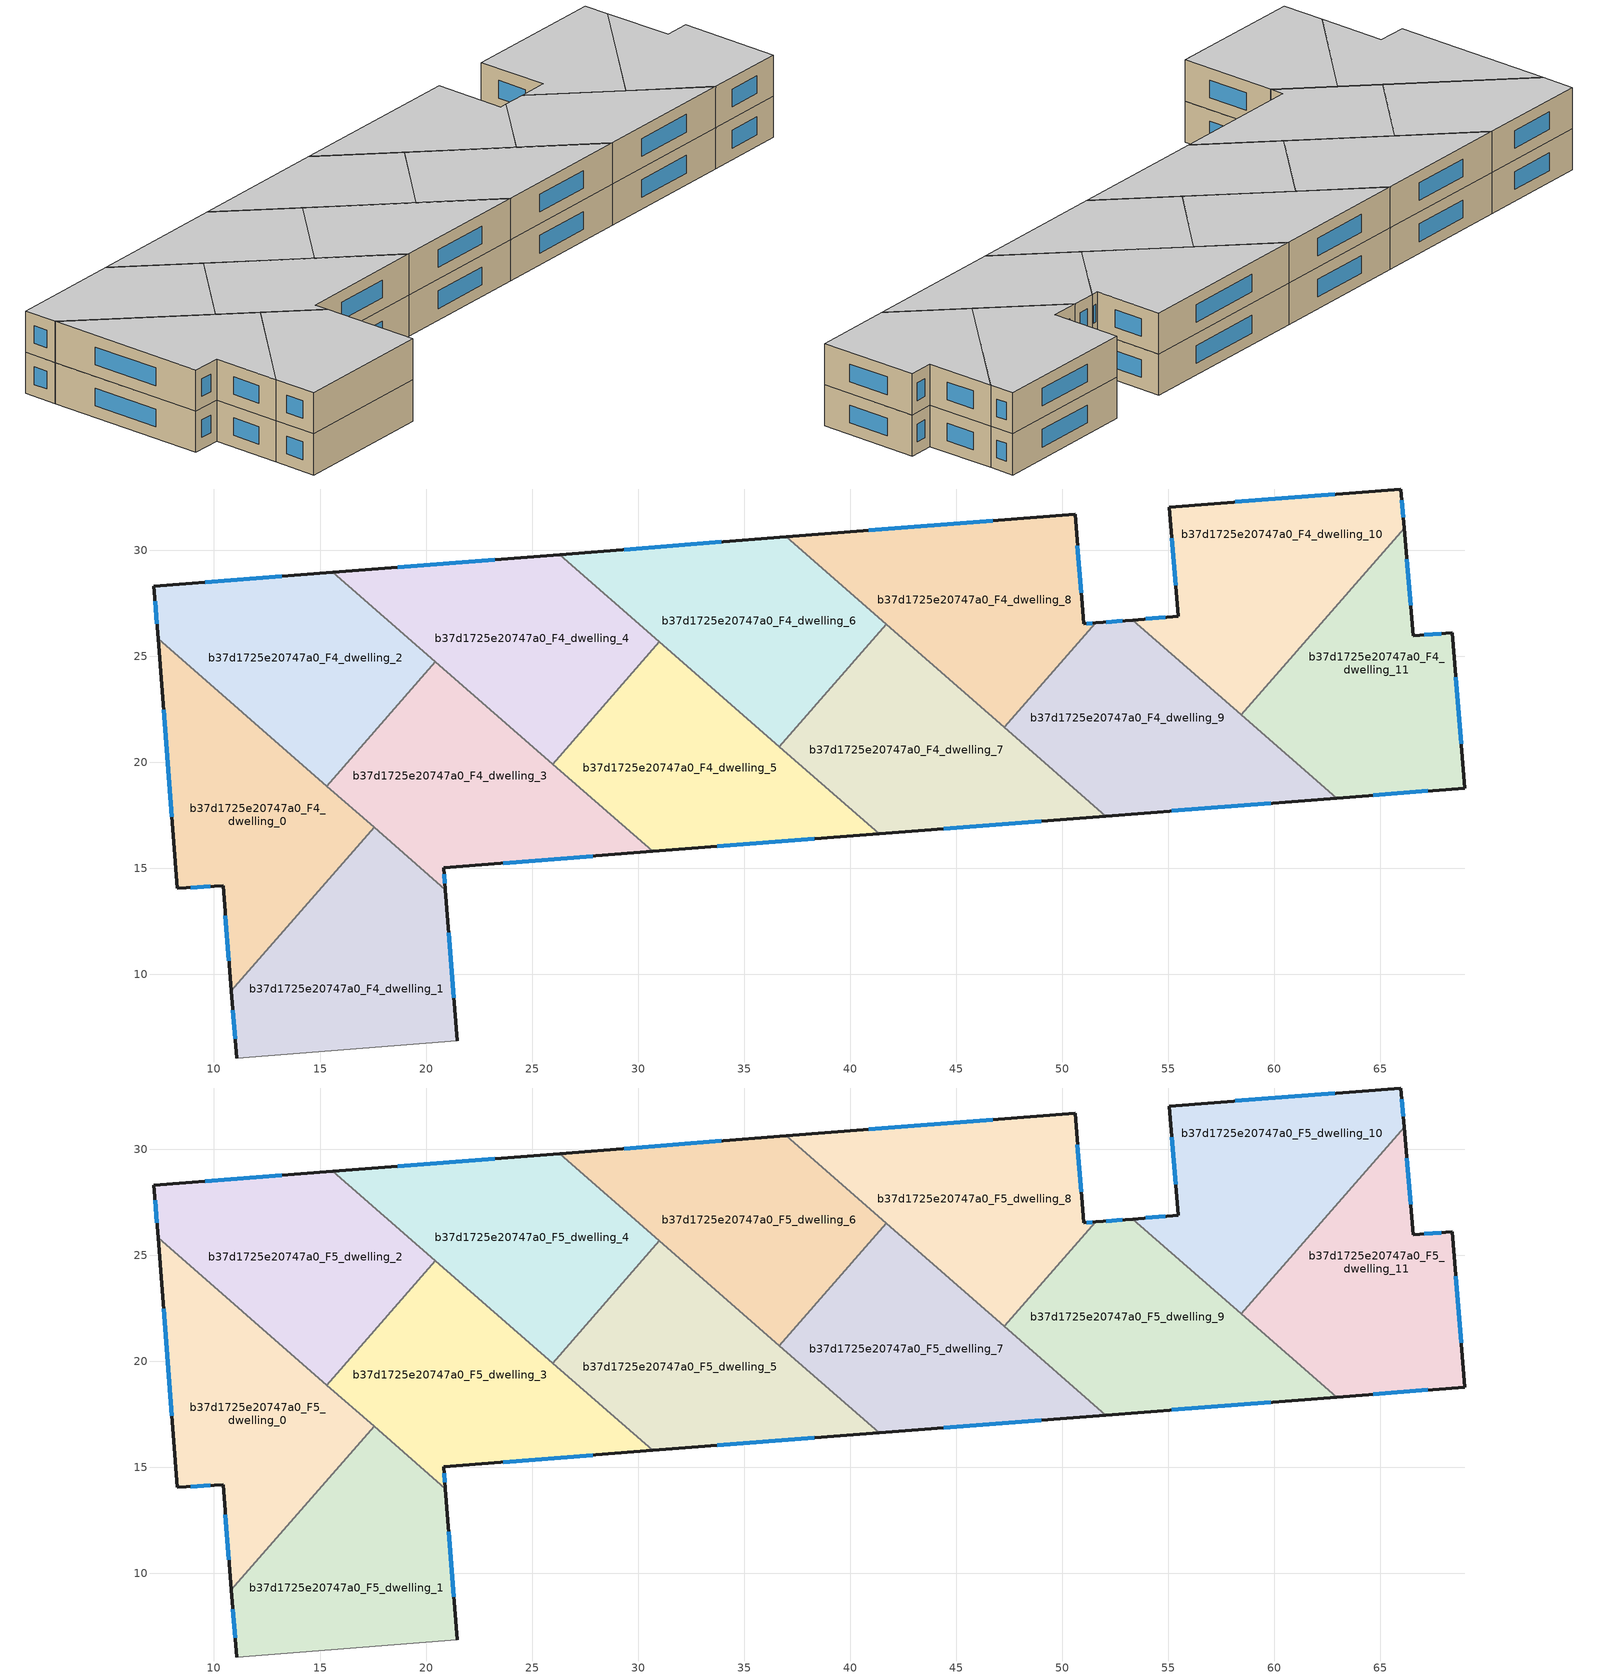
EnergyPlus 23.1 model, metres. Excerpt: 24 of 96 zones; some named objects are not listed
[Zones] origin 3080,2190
b37d1725e20747a0_F4_dwelling_0
 floor to b37d1725e20747a0_F3_dwelling_0 (EU_floor_Construction): 17.55,16.92 10.82,9.21 10.43,14.18 8.28,14.06 7.36,25.83 z12
 wall outside (EU_wall_Construction): 7.36,25.83 8.28,14.06 10.43,14.18 10.82,9.21 z12:15
 wall to b37d1725e20747a0_F4_dwelling_1 (EU_wall_Construction): 10.82,9.21 17.55,16.92 z12:15
 wall to b37d1725e20747a0_F4_dwelling_2 (EU_wall_Construction): 15.32,18.87 7.36,25.83 z12:15
 wall to b37d1725e20747a0_F4_dwelling_3 (EU_wall_Construction): 17.55,16.92 15.32,18.87 z12:15
 window (EU_Window_Construction): 10.54,12.76 10.71,10.63 / 8.89,14.09 9.81,14.15 / 7.62,22.46 8.02,17.42 z12.86:14.14
b37d1725e20747a0_F4_dwelling_1
 floor to b37d1725e20747a0_F3_dwelling_1 (EU_floor_Construction): 20.9,14 21.46,6.86 11.06,6.05 10.82,9.21 17.55,16.92 z12
 wall outside (EU_wall_Construction): 10.82,9.21 11.06,6.05 / 21.46,6.86 20.9,14 z12:15
 wall adiabatic (EU_wall_Construction): 11.06,6.05 21.46,6.86 z12:15
 wall to b37d1725e20747a0_F4_dwelling_3 (EU_wall_Construction): 20.9,14 17.55,16.92 z12:15
 window (EU_Window_Construction): 10.89,8.31 10.99,6.96 / 21.3,8.9 21.06,11.96 z12.86:14.14
b37d1725e20747a0_F4_dwelling_10
 floor to b37d1725e20747a0_F3_dwelling_10 (EU_floor_Construction): 65.96,32.88 66.12,31.03 58.44,22.23 53.32,26.71 55.46,26.87 55.04,32.03 z12
 wall outside (EU_wall_Construction): 66.12,31.03 65.96,32.88 55.04,32.03 55.46,26.87 53.32,26.71 z12:15
 wall to b37d1725e20747a0_F4_dwelling_11 (EU_wall_Construction): 58.44,22.23 66.12,31.03 z12:15
 wall to b37d1725e20747a0_F4_dwelling_9 (EU_wall_Construction): 53.32,26.71 58.44,22.23 z12:15
 window (EU_Window_Construction): 66.07,31.56 66.01,32.35 / 54.85,26.82 53.93,26.75 / 55.16,30.56 55.34,28.35 / 62.84,32.64 58.16,32.27 z12.86:14.14
b37d1725e20747a0_F4_dwelling_11
 floor to b37d1725e20747a0_F3_dwelling_11 (EU_floor_Construction): 66.12,31.03 66.54,25.96 68.4,26.1 68.97,18.78 62.93,18.31 58.44,22.23 z12
 wall outside (EU_wall_Construction): 62.93,18.31 68.97,18.78 68.4,26.1 66.54,25.96 66.12,31.03 z12:15
 wall to b37d1725e20747a0_F4_dwelling_9 (EU_wall_Construction): 58.44,22.23 62.93,18.31 z12:15
 window (EU_Window_Construction): 68.8,20.87 68.56,24.01 / 64.65,18.44 67.24,18.64 / 66.42,27.41 66.24,29.58 / 67.87,26.06 67.07,26 z12.86:14.14
b37d1725e20747a0_F4_dwelling_2
 floor to b37d1725e20747a0_F3_dwelling_2 (EU_floor_Construction): 20.44,24.73 15.32,18.87 7.36,25.83 7.17,28.3 15.61,28.96 z12
 wall outside (EU_wall_Construction): 15.61,28.96 7.17,28.3 7.36,25.83 z12:15
 wall to b37d1725e20747a0_F4_dwelling_3 (EU_wall_Construction): 15.32,18.87 20.44,24.73 z12:15
 wall to b37d1725e20747a0_F4_dwelling_4 (EU_wall_Construction): 20.44,24.73 15.61,28.96 z12:15
 window (EU_Window_Construction): 13.2,28.77 9.58,28.49 / 7.22,27.59 7.31,26.53 z12.86:14.14
b37d1725e20747a0_F4_dwelling_3
 floor to b37d1725e20747a0_F3_dwelling_3 (EU_floor_Construction): 30.68,15.79 20.82,15.02 20.9,14 15.32,18.87 20.44,24.73 z12
 wall outside (EU_wall_Construction): 20.9,14 20.82,15.02 30.68,15.79 z12:15
 wall to b37d1725e20747a0_F4_dwelling_5 (EU_wall_Construction): 30.68,15.79 25.97,19.91 z12:15
 wall to b37d1725e20747a0_F4_dwelling_4 (EU_wall_Construction): 25.97,19.91 20.44,24.73 z12:15
 window (EU_Window_Construction): 20.88,14.29 20.85,14.73 / 23.64,15.24 27.86,15.57 z12.86:14.14
b37d1725e20747a0_F4_dwelling_4
 floor to b37d1725e20747a0_F3_dwelling_4 (EU_floor_Construction): 31.01,25.67 25.97,19.91 15.61,28.96 26.3,29.79 z12
 wall outside (EU_wall_Construction): 26.3,29.79 15.61,28.96 z12:15
 wall to b37d1725e20747a0_F4_dwelling_5 (EU_wall_Construction): 25.97,19.91 31.01,25.67 z12:15
 wall to b37d1725e20747a0_F4_dwelling_6 (EU_wall_Construction): 31.01,25.67 26.3,29.79 z12:15
 window (EU_Window_Construction): 23.24,29.55 18.66,29.19 z12.86:14.14
b37d1725e20747a0_F4_dwelling_5
 floor to b37d1725e20747a0_F3_dwelling_5 (EU_floor_Construction): 41.36,16.62 30.68,15.79 25.97,19.91 31.01,25.67 z12
 wall outside (EU_wall_Construction): 30.68,15.79 41.36,16.62 z12:15
 wall to b37d1725e20747a0_F4_dwelling_7 (EU_wall_Construction): 41.36,16.62 36.65,20.74 z12:15
 wall to b37d1725e20747a0_F4_dwelling_6 (EU_wall_Construction): 36.65,20.74 31.01,25.67 z12:15
 window (EU_Window_Construction): 33.73,16.03 38.31,16.39 z12.86:14.14
b37d1725e20747a0_F4_dwelling_6
 floor to b37d1725e20747a0_F3_dwelling_6 (EU_floor_Construction): 41.69,26.51 36.65,20.74 26.3,29.79 36.98,30.62 z12
 wall outside (EU_wall_Construction): 36.98,30.62 26.3,29.79 z12:15
 wall to b37d1725e20747a0_F4_dwelling_8 (EU_wall_Construction): 41.69,26.51 36.98,30.62 z12:15
 wall to b37d1725e20747a0_F4_dwelling_7 (EU_wall_Construction): 36.65,20.74 41.69,26.51 z12:15
 window (EU_Window_Construction): 33.93,30.38 29.35,30.03 z12.86:14.14
b37d1725e20747a0_F4_dwelling_7
 floor to b37d1725e20747a0_F3_dwelling_7 (EU_floor_Construction): 52.05,17.46 41.36,16.62 36.65,20.74 41.69,26.51 z12
 wall outside (EU_wall_Construction): 41.36,16.62 52.05,17.46 z12:15
 wall to b37d1725e20747a0_F4_dwelling_9 (EU_wall_Construction): 52.05,17.46 47.26,21.64 z12:15
 wall to b37d1725e20747a0_F4_dwelling_8 (EU_wall_Construction): 47.26,21.64 41.69,26.51 z12:15
 window (EU_Window_Construction): 44.42,16.86 49,17.22 z12.86:14.14
b37d1725e20747a0_F4_dwelling_8
 floor to b37d1725e20747a0_F3_dwelling_8 (EU_floor_Construction): 50.6,31.68 51,26.53 51.57,26.57 47.26,21.64 36.98,30.62 z12
 wall outside (EU_wall_Construction): 51.57,26.57 51,26.53 50.6,31.68 36.98,30.62 z12:15
 wall to b37d1725e20747a0_F4_dwelling_9 (EU_wall_Construction): 47.26,21.64 51.57,26.57 z12:15
 window (EU_Window_Construction): 50.89,28 50.72,30.21 / 51.41,26.56 51.16,26.54 / 46.71,31.38 40.87,30.93 z12.86:14.14
b37d1725e20747a0_F4_dwelling_9
 floor to b37d1725e20747a0_F3_dwelling_9 (EU_floor_Construction): 62.93,18.31 52.05,17.46 47.26,21.64 51.57,26.57 53.32,26.71 z12
 wall outside (EU_wall_Construction): 53.32,26.71 51.57,26.57 / 52.05,17.46 62.93,18.31 z12:15
 window (EU_Window_Construction): 52.82,26.67 52.07,26.61 / 55.16,17.7 59.82,18.06 z12.86:14.14
b37d1725e20747a0_F5_dwelling_0
 floor to b37d1725e20747a0_F4_dwelling_0 (EU_floor_Construction): 17.55,16.92 10.82,9.21 10.43,14.18 8.28,14.06 7.36,25.83 z15
 wall outside (EU_wall_Construction): 7.36,25.83 8.28,14.06 10.43,14.18 10.82,9.21 z15:18
 wall to b37d1725e20747a0_F5_dwelling_1 (EU_wall_Construction): 10.82,9.21 17.55,16.92 z15:18
 wall to b37d1725e20747a0_F5_dwelling_2 (EU_wall_Construction): 15.32,18.87 7.36,25.83 z15:18
 wall to b37d1725e20747a0_F5_dwelling_3 (EU_wall_Construction): 17.55,16.92 15.32,18.87 z15:18
 window (EU_Window_Construction): 10.54,12.76 10.71,10.63 / 8.89,14.09 9.81,14.15 / 7.62,22.46 8.02,17.42 z15.86:17.14
 ceiling to b37d1725e20747a0_F6_dwelling_0 (EU_floor_Construction): 10.82,9.21 17.55,16.92 7.36,25.83 8.28,14.06 10.43,14.18 z18
b37d1725e20747a0_F5_dwelling_1
 floor to b37d1725e20747a0_F4_dwelling_1 (EU_floor_Construction): 20.9,14 21.46,6.86 11.06,6.05 10.82,9.21 17.55,16.92 z15
 wall outside (EU_wall_Construction): 10.82,9.21 11.06,6.05 / 21.46,6.86 20.9,14 z15:18
 wall adiabatic (EU_wall_Construction): 11.06,6.05 21.46,6.86 z15:18
 wall to b37d1725e20747a0_F5_dwelling_3 (EU_wall_Construction): 20.9,14 17.55,16.92 z15:18
 window (EU_Window_Construction): 10.89,8.31 10.99,6.96 / 21.3,8.9 21.06,11.96 z15.86:17.14
 ceiling to b37d1725e20747a0_F6_dwelling_1 (EU_floor_Construction): 21.46,6.86 20.9,14 17.55,16.92 10.82,9.21 11.06,6.05 z18
b37d1725e20747a0_F5_dwelling_10
 floor to b37d1725e20747a0_F4_dwelling_10 (EU_floor_Construction): 65.96,32.88 66.12,31.03 58.44,22.23 53.32,26.71 55.46,26.87 55.04,32.03 z15
 wall outside (EU_wall_Construction): 66.12,31.03 65.96,32.88 55.04,32.03 55.46,26.87 53.32,26.71 z15:18
 wall to b37d1725e20747a0_F5_dwelling_11 (EU_wall_Construction): 58.44,22.23 66.12,31.03 z15:18
 wall to b37d1725e20747a0_F5_dwelling_9 (EU_wall_Construction): 53.32,26.71 58.44,22.23 z15:18
 window (EU_Window_Construction): 66.07,31.56 66.01,32.35 / 54.85,26.82 53.93,26.75 / 55.16,30.56 55.34,28.35 / 62.84,32.64 58.16,32.27 z15.86:17.14
 ceiling to b37d1725e20747a0_F6_dwelling_10 (EU_floor_Construction): 58.44,22.23 66.12,31.03 65.96,32.88 55.04,32.03 55.46,26.87 53.32,26.71 z18
b37d1725e20747a0_F5_dwelling_11
 floor to b37d1725e20747a0_F4_dwelling_11 (EU_floor_Construction): 66.12,31.03 66.54,25.96 68.4,26.1 68.97,18.78 62.93,18.31 58.44,22.23 z15
 wall outside (EU_wall_Construction): 62.93,18.31 68.97,18.78 68.4,26.1 66.54,25.96 66.12,31.03 z15:18
 wall to b37d1725e20747a0_F5_dwelling_9 (EU_wall_Construction): 58.44,22.23 62.93,18.31 z15:18
 window (EU_Window_Construction): 68.8,20.87 68.56,24.01 / 64.65,18.44 67.24,18.64 / 66.42,27.41 66.24,29.58 / 67.87,26.06 67.07,26 z15.86:17.14
 ceiling to b37d1725e20747a0_F6_dwelling_11 (EU_floor_Construction): 68.97,18.78 68.4,26.1 66.54,25.96 66.12,31.03 58.44,22.23 62.93,18.31 z18
b37d1725e20747a0_F5_dwelling_2
 floor to b37d1725e20747a0_F4_dwelling_2 (EU_floor_Construction): 20.44,24.73 15.32,18.87 7.36,25.83 7.17,28.3 15.61,28.96 z15
 wall outside (EU_wall_Construction): 15.61,28.96 7.17,28.3 7.36,25.83 z15:18
 wall to b37d1725e20747a0_F5_dwelling_3 (EU_wall_Construction): 15.32,18.87 20.44,24.73 z15:18
 wall to b37d1725e20747a0_F5_dwelling_4 (EU_wall_Construction): 20.44,24.73 15.61,28.96 z15:18
 window (EU_Window_Construction): 13.2,28.77 9.58,28.49 / 7.22,27.59 7.31,26.53 z15.86:17.14
 ceiling to b37d1725e20747a0_F6_dwelling_2 (EU_floor_Construction): 15.32,18.87 20.44,24.73 15.61,28.96 7.17,28.3 7.36,25.83 z18
b37d1725e20747a0_F5_dwelling_3
 floor to b37d1725e20747a0_F4_dwelling_3 (EU_floor_Construction): 30.68,15.79 20.82,15.02 20.9,14 15.32,18.87 20.44,24.73 z15
 wall outside (EU_wall_Construction): 20.9,14 20.82,15.02 30.68,15.79 z15:18
 wall to b37d1725e20747a0_F5_dwelling_5 (EU_wall_Construction): 30.68,15.79 25.97,19.91 z15:18
 wall to b37d1725e20747a0_F5_dwelling_4 (EU_wall_Construction): 25.97,19.91 20.44,24.73 z15:18
 window (EU_Window_Construction): 20.88,14.29 20.85,14.73 / 23.64,15.24 27.86,15.57 z15.86:17.14
 ceiling to b37d1725e20747a0_F6_dwelling_3 (EU_floor_Construction): 30.68,15.79 20.44,24.73 15.32,18.87 20.9,14 20.82,15.02 z18
b37d1725e20747a0_F5_dwelling_4
 floor to b37d1725e20747a0_F4_dwelling_4 (EU_floor_Construction): 31.01,25.67 25.97,19.91 15.61,28.96 26.3,29.79 z15
 wall outside (EU_wall_Construction): 26.3,29.79 15.61,28.96 z15:18
 wall to b37d1725e20747a0_F5_dwelling_5 (EU_wall_Construction): 25.97,19.91 31.01,25.67 z15:18
 wall to b37d1725e20747a0_F5_dwelling_6 (EU_wall_Construction): 31.01,25.67 26.3,29.79 z15:18
 window (EU_Window_Construction): 23.24,29.55 18.66,29.19 z15.86:17.14
 ceiling to b37d1725e20747a0_F6_dwelling_4 (EU_floor_Construction): 25.97,19.91 31.01,25.67 26.3,29.79 15.61,28.96 z18
b37d1725e20747a0_F5_dwelling_5
 floor to b37d1725e20747a0_F4_dwelling_5 (EU_floor_Construction): 41.36,16.62 30.68,15.79 25.97,19.91 31.01,25.67 z15
 wall outside (EU_wall_Construction): 30.68,15.79 41.36,16.62 z15:18
 wall to b37d1725e20747a0_F5_dwelling_7 (EU_wall_Construction): 41.36,16.62 36.65,20.74 z15:18
 wall to b37d1725e20747a0_F5_dwelling_6 (EU_wall_Construction): 36.65,20.74 31.01,25.67 z15:18
 window (EU_Window_Construction): 33.73,16.03 38.31,16.39 z15.86:17.14
 ceiling to b37d1725e20747a0_F6_dwelling_5 (EU_floor_Construction): 41.36,16.62 31.01,25.67 25.97,19.91 30.68,15.79 z18
b37d1725e20747a0_F5_dwelling_6
 floor to b37d1725e20747a0_F4_dwelling_6 (EU_floor_Construction): 41.69,26.51 36.65,20.74 26.3,29.79 36.98,30.62 z15
 wall outside (EU_wall_Construction): 36.98,30.62 26.3,29.79 z15:18
 wall to b37d1725e20747a0_F5_dwelling_8 (EU_wall_Construction): 41.69,26.51 36.98,30.62 z15:18
 wall to b37d1725e20747a0_F5_dwelling_7 (EU_wall_Construction): 36.65,20.74 41.69,26.51 z15:18
 window (EU_Window_Construction): 33.93,30.38 29.35,30.03 z15.86:17.14
 ceiling to b37d1725e20747a0_F6_dwelling_6 (EU_floor_Construction): 36.65,20.74 41.69,26.51 36.98,30.62 26.3,29.79 z18
b37d1725e20747a0_F5_dwelling_7
 floor to b37d1725e20747a0_F4_dwelling_7 (EU_floor_Construction): 52.05,17.46 41.36,16.62 36.65,20.74 41.69,26.51 z15
 wall outside (EU_wall_Construction): 41.36,16.62 52.05,17.46 z15:18
 wall to b37d1725e20747a0_F5_dwelling_9 (EU_wall_Construction): 52.05,17.46 47.26,21.64 z15:18
 wall to b37d1725e20747a0_F5_dwelling_8 (EU_wall_Construction): 47.26,21.64 41.69,26.51 z15:18
 window (EU_Window_Construction): 44.42,16.86 49,17.22 z15.86:17.14
 ceiling to b37d1725e20747a0_F6_dwelling_7 (EU_floor_Construction): 52.05,17.46 41.69,26.51 36.65,20.74 41.36,16.62 z18
b37d1725e20747a0_F5_dwelling_8
 floor to b37d1725e20747a0_F4_dwelling_8 (EU_floor_Construction): 50.6,31.68 51,26.53 51.57,26.57 47.26,21.64 36.98,30.62 z15
 wall outside (EU_wall_Construction): 51.57,26.57 51,26.53 50.6,31.68 36.98,30.62 z15:18
 wall to b37d1725e20747a0_F5_dwelling_9 (EU_wall_Construction): 47.26,21.64 51.57,26.57 z15:18
 window (EU_Window_Construction): 50.89,28 50.72,30.21 / 51.41,26.56 51.16,26.54 / 46.71,31.38 40.87,30.93 z15.86:17.14
 ceiling to b37d1725e20747a0_F6_dwelling_8 (EU_floor_Construction): 47.26,21.64 51.57,26.57 51,26.53 50.6,31.68 36.98,30.62 z18
b37d1725e20747a0_F5_dwelling_9
 floor to b37d1725e20747a0_F4_dwelling_9 (EU_floor_Construction): 62.93,18.31 52.05,17.46 47.26,21.64 51.57,26.57 53.32,26.71 z15
 wall outside (EU_wall_Construction): 53.32,26.71 51.57,26.57 / 52.05,17.46 62.93,18.31 z15:18
 window (EU_Window_Construction): 52.82,26.67 52.07,26.61 / 55.16,17.7 59.82,18.06 z15.86:17.14
 ceiling to b37d1725e20747a0_F6_dwelling_9 (EU_floor_Construction): 62.93,18.31 53.32,26.71 51.57,26.57 47.26,21.64 52.05,17.46 z18
[Building]
EU S2 Campaign: North Axis=0; Terrain=City; Solar Distribution=FullExterior
[Site:Location]
Helsinki-Vantaa.AP: Latitude=60.317; Longitude=24.963; Time Zone=2; Elevation=54.6
[SizingPeriod:WeatherFileDays]
AnnualSizingPeriod: Begin Month=1; Begin Day of Month=1; End Month=12; End Day of Month=31; Day of Week for Start Day=Monday; Use Weather File Daylight Saving Period=No; Use Weather File Rain and Snow Indicators=No
[MATERIAL]
EU_InternalMass_Material: Roughness=MediumRough; Thickness=0.1; Conductivity=1; Density=1800; Specific Heat=900; Thermal Absorptance=0.9; Solar Absorptance=0.7; Visible Absorptance=0.7
[MATERIAL:NOMASS] Roughness=MediumRough; Thermal Absorptance=0.9; Solar Absorptance=0.7; Visible Absorptance=0.7
Name | Thermal Resistance
EU_wall_NoMass | 5.91765
EU_floor_NoMass | 6.2875
[WINDOWMATERIAL:SIMPLEGLAZINGSYSTEM]
EU_Window_SimpleGlazing: UFactor=0.994035; Solar Heat Gain Coefficient=0.7; Visible Transmittance=0.7
[CONSTRUCTION]
EU_wall_Construction: EU_wall_NoMass
EU_floor_Construction: EU_floor_NoMass
EU_Window_Construction: EU_Window_SimpleGlazing
EU_InternalMass_Construction: EU_InternalMass_Material
[ZONE] Type=1; Multiplier=1; Ceiling Height=autocalculate; Floor Area=autocalculate; Part of Total Floor Area=Yes
Name | Volume
b37d1725e20747a0_F4_dwelling_0; b37d1725e20747a0_F5_dwelling_0 | 229.844
b37d1725e20747a0_F4_dwelling_1; b37d1725e20747a0_F5_dwelling_1 | 229.846
b37d1725e20747a0_F4_dwelling_10; b37d1725e20747a0_F5_dwelling_10 | 224.047
b37d1725e20747a0_F4_dwelling_11; b37d1725e20747a0_F5_dwelling_11 | 224.073
b37d1725e20747a0_F4_dwelling_2; b37d1725e20747a0_F5_dwelling_2 | 229.841
b37d1725e20747a0_F4_dwelling_3; b37d1725e20747a0_F5_dwelling_3 | 229.863
b37d1725e20747a0_F4_dwelling_4; b37d1725e20747a0_F5_dwelling_4 | 229.866
b37d1725e20747a0_F4_dwelling_5; b37d1725e20747a0_F5_dwelling_5 | 229.845
b37d1725e20747a0_F4_dwelling_6; b37d1725e20747a0_F5_dwelling_6 | 229.849
b37d1725e20747a0_F4_dwelling_7; b37d1725e20747a0_F5_dwelling_7 | 229.824
b37d1725e20747a0_F4_dwelling_8; b37d1725e20747a0_F5_dwelling_8 | 235.66
b37d1725e20747a0_F4_dwelling_9; b37d1725e20747a0_F5_dwelling_9 | 235.644
[INTERNALMASS] Construction=EU_InternalMass_Construction
Name | Zone or ZoneList | Surface Area
b37d1725e20747a0_F4_dwelling_0_EU_InternalMass | b37d1725e20747a0_F4_dwelling_0 | 76.6139
b37d1725e20747a0_F4_dwelling_1_EU_InternalMass | b37d1725e20747a0_F4_dwelling_1 | 76.6143
b37d1725e20747a0_F4_dwelling_2_EU_InternalMass | b37d1725e20747a0_F4_dwelling_2 | 76.6112
b37d1725e20747a0_F4_dwelling_3_EU_InternalMass | b37d1725e20747a0_F4_dwelling_3 | 76.6215
b37d1725e20747a0_F4_dwelling_4_EU_InternalMass | b37d1725e20747a0_F4_dwelling_4 | 76.6223
b37d1725e20747a0_F4_dwelling_5_EU_InternalMass | b37d1725e20747a0_F4_dwelling_5 | 76.6177
b37d1725e20747a0_F4_dwelling_6_EU_InternalMass | b37d1725e20747a0_F4_dwelling_6 | 76.6136
b37d1725e20747a0_F4_dwelling_7_EU_InternalMass | b37d1725e20747a0_F4_dwelling_7 | 76.6083
b37d1725e20747a0_F4_dwelling_8_EU_InternalMass | b37d1725e20747a0_F4_dwelling_8 | 78.5547
b37d1725e20747a0_F4_dwelling_9_EU_InternalMass | b37d1725e20747a0_F4_dwelling_9 | 78.5512
b37d1725e20747a0_F4_dwelling_10_EU_InternalMass | b37d1725e20747a0_F4_dwelling_10 | 74.6824
b37d1725e20747a0_F4_dwelling_11_EU_InternalMass | b37d1725e20747a0_F4_dwelling_11 | 74.6904
b37d1725e20747a0_F5_dwelling_0_EU_InternalMass | b37d1725e20747a0_F5_dwelling_0 | 76.6139
b37d1725e20747a0_F5_dwelling_1_EU_InternalMass | b37d1725e20747a0_F5_dwelling_1 | 76.6143
b37d1725e20747a0_F5_dwelling_2_EU_InternalMass | b37d1725e20747a0_F5_dwelling_2 | 76.6112
b37d1725e20747a0_F5_dwelling_3_EU_InternalMass | b37d1725e20747a0_F5_dwelling_3 | 76.6215
b37d1725e20747a0_F5_dwelling_4_EU_InternalMass | b37d1725e20747a0_F5_dwelling_4 | 76.6223
b37d1725e20747a0_F5_dwelling_5_EU_InternalMass | b37d1725e20747a0_F5_dwelling_5 | 76.6177
b37d1725e20747a0_F5_dwelling_6_EU_InternalMass | b37d1725e20747a0_F5_dwelling_6 | 76.6136
b37d1725e20747a0_F5_dwelling_7_EU_InternalMass | b37d1725e20747a0_F5_dwelling_7 | 76.6083
b37d1725e20747a0_F5_dwelling_8_EU_InternalMass | b37d1725e20747a0_F5_dwelling_8 | 78.5547
b37d1725e20747a0_F5_dwelling_9_EU_InternalMass | b37d1725e20747a0_F5_dwelling_9 | 78.5512
b37d1725e20747a0_F5_dwelling_10_EU_InternalMass | b37d1725e20747a0_F5_dwelling_10 | 74.6824
b37d1725e20747a0_F5_dwelling_11_EU_InternalMass | b37d1725e20747a0_F5_dwelling_11 | 74.6904
[OTHEREQUIPMENT] Fuel Type=Electricity; Design Level Calculation Method=Watts/Area; Power per Zone Floor Area=1; Fraction Latent=0; Fraction Radiant=0; Fraction Lost=0; Carbon Dioxide Generation Rate=0; EndUse Subcategory=EU_Step8_InternalGains
Name | Zone or ZoneList or Space or SpaceList | Schedule
EU_Step8_InternalGain_b37d1725e20747a0_F4_dwelling_0_f000 | b37d1725e20747a0_F4_dwelling_0 | EU_Step8_GainSchedule_b37d1725e20747a0_F4_dwelling_0_f000
EU_Step8_InternalGain_b37d1725e20747a0_F4_dwelling_1_f000 | b37d1725e20747a0_F4_dwelling_1 | EU_Step8_GainSchedule_b37d1725e20747a0_F4_dwelling_1_f000
EU_Step8_InternalGain_b37d1725e20747a0_F4_dwelling_2_f000 | b37d1725e20747a0_F4_dwelling_2 | EU_Step8_GainSchedule_b37d1725e20747a0_F4_dwelling_2_f000
EU_Step8_InternalGain_b37d1725e20747a0_F4_dwelling_3_f000 | b37d1725e20747a0_F4_dwelling_3 | EU_Step8_GainSchedule_b37d1725e20747a0_F4_dwelling_3_f000
EU_Step8_InternalGain_b37d1725e20747a0_F4_dwelling_4_f000 | b37d1725e20747a0_F4_dwelling_4 | EU_Step8_GainSchedule_b37d1725e20747a0_F4_dwelling_4_f000
EU_Step8_InternalGain_b37d1725e20747a0_F4_dwelling_5_f000 | b37d1725e20747a0_F4_dwelling_5 | EU_Step8_GainSchedule_b37d1725e20747a0_F4_dwelling_5_f000
EU_Step8_InternalGain_b37d1725e20747a0_F4_dwelling_6_f000 | b37d1725e20747a0_F4_dwelling_6 | EU_Step8_GainSchedule_b37d1725e20747a0_F4_dwelling_6_f000
EU_Step8_InternalGain_b37d1725e20747a0_F4_dwelling_7_f000 | b37d1725e20747a0_F4_dwelling_7 | EU_Step8_GainSchedule_b37d1725e20747a0_F4_dwelling_7_f000
EU_Step8_InternalGain_b37d1725e20747a0_F4_dwelling_8_f000 | b37d1725e20747a0_F4_dwelling_8 | EU_Step8_GainSchedule_b37d1725e20747a0_F4_dwelling_8_f000
EU_Step8_InternalGain_b37d1725e20747a0_F4_dwelling_9_f000 | b37d1725e20747a0_F4_dwelling_9 | EU_Step8_GainSchedule_b37d1725e20747a0_F4_dwelling_9_f000
EU_Step8_InternalGain_b37d1725e20747a0_F4_dwelling_10_f000 | b37d1725e20747a0_F4_dwelling_10 | EU_Step8_GainSchedule_b37d1725e20747a0_F4_dwelling_10_f000
EU_Step8_InternalGain_b37d1725e20747a0_F4_dwelling_11_f000 | b37d1725e20747a0_F4_dwelling_11 | EU_Step8_GainSchedule_b37d1725e20747a0_F4_dwelling_11_f000
EU_Step8_InternalGain_b37d1725e20747a0_F5_dwelling_0_f000 | b37d1725e20747a0_F5_dwelling_0 | EU_Step8_GainSchedule_b37d1725e20747a0_F5_dwelling_0_f000
EU_Step8_InternalGain_b37d1725e20747a0_F5_dwelling_1_f000 | b37d1725e20747a0_F5_dwelling_1 | EU_Step8_GainSchedule_b37d1725e20747a0_F5_dwelling_1_f000
EU_Step8_InternalGain_b37d1725e20747a0_F5_dwelling_2_f000 | b37d1725e20747a0_F5_dwelling_2 | EU_Step8_GainSchedule_b37d1725e20747a0_F5_dwelling_2_f000
EU_Step8_InternalGain_b37d1725e20747a0_F5_dwelling_3_f000 | b37d1725e20747a0_F5_dwelling_3 | EU_Step8_GainSchedule_b37d1725e20747a0_F5_dwelling_3_f000
EU_Step8_InternalGain_b37d1725e20747a0_F5_dwelling_4_f000 | b37d1725e20747a0_F5_dwelling_4 | EU_Step8_GainSchedule_b37d1725e20747a0_F5_dwelling_4_f000
EU_Step8_InternalGain_b37d1725e20747a0_F5_dwelling_5_f000 | b37d1725e20747a0_F5_dwelling_5 | EU_Step8_GainSchedule_b37d1725e20747a0_F5_dwelling_5_f000
EU_Step8_InternalGain_b37d1725e20747a0_F5_dwelling_6_f000 | b37d1725e20747a0_F5_dwelling_6 | EU_Step8_GainSchedule_b37d1725e20747a0_F5_dwelling_6_f000
EU_Step8_InternalGain_b37d1725e20747a0_F5_dwelling_7_f000 | b37d1725e20747a0_F5_dwelling_7 | EU_Step8_GainSchedule_b37d1725e20747a0_F5_dwelling_7_f000
EU_Step8_InternalGain_b37d1725e20747a0_F5_dwelling_8_f000 | b37d1725e20747a0_F5_dwelling_8 | EU_Step8_GainSchedule_b37d1725e20747a0_F5_dwelling_8_f000
EU_Step8_InternalGain_b37d1725e20747a0_F5_dwelling_9_f000 | b37d1725e20747a0_F5_dwelling_9 | EU_Step8_GainSchedule_b37d1725e20747a0_F5_dwelling_9_f000
EU_Step8_InternalGain_b37d1725e20747a0_F5_dwelling_10_f000 | b37d1725e20747a0_F5_dwelling_10 | EU_Step8_GainSchedule_b37d1725e20747a0_F5_dwelling_10_f000
EU_Step8_InternalGain_b37d1725e20747a0_F5_dwelling_11_f000 | b37d1725e20747a0_F5_dwelling_11 | EU_Step8_GainSchedule_b37d1725e20747a0_F5_dwelling_11_f000
[ZONEVENTILATION:DESIGNFLOWRATE] Schedule=EU_AlwaysOn; Design Flow Rate Calculation Method=AirChanges/Hour; Air Changes per Hour=0.596421; Ventilation Type=Natural; Fan Pressure Rise=0; Fan Total Efficiency=1; Constant Term Coefficient=1; Temperature Term Coefficient=0; Velocity Term Coefficient=0; Velocity Squared Term Coefficient=0; Minimum Indoor Temperature=-100; Maximum Indoor Temperature=100; Delta Temperature=-100; Minimum Outdoor Temperature=-100; Maximum Outdoor Temperature=100; Maximum Wind Speed=40
Name | Zone or ZoneList or Space or SpaceList
EU_ConstantAir_b37d1725e20747a0_F4_dwelling_0 | b37d1725e20747a0_F4_dwelling_0
EU_ConstantAir_b37d1725e20747a0_F4_dwelling_1 | b37d1725e20747a0_F4_dwelling_1
EU_ConstantAir_b37d1725e20747a0_F4_dwelling_2 | b37d1725e20747a0_F4_dwelling_2
EU_ConstantAir_b37d1725e20747a0_F4_dwelling_3 | b37d1725e20747a0_F4_dwelling_3
EU_ConstantAir_b37d1725e20747a0_F4_dwelling_4 | b37d1725e20747a0_F4_dwelling_4
EU_ConstantAir_b37d1725e20747a0_F4_dwelling_5 | b37d1725e20747a0_F4_dwelling_5
EU_ConstantAir_b37d1725e20747a0_F4_dwelling_6 | b37d1725e20747a0_F4_dwelling_6
EU_ConstantAir_b37d1725e20747a0_F4_dwelling_7 | b37d1725e20747a0_F4_dwelling_7
EU_ConstantAir_b37d1725e20747a0_F4_dwelling_8 | b37d1725e20747a0_F4_dwelling_8
EU_ConstantAir_b37d1725e20747a0_F4_dwelling_9 | b37d1725e20747a0_F4_dwelling_9
EU_ConstantAir_b37d1725e20747a0_F4_dwelling_10 | b37d1725e20747a0_F4_dwelling_10
EU_ConstantAir_b37d1725e20747a0_F4_dwelling_11 | b37d1725e20747a0_F4_dwelling_11
EU_ConstantAir_b37d1725e20747a0_F5_dwelling_0 | b37d1725e20747a0_F5_dwelling_0
EU_ConstantAir_b37d1725e20747a0_F5_dwelling_1 | b37d1725e20747a0_F5_dwelling_1
EU_ConstantAir_b37d1725e20747a0_F5_dwelling_2 | b37d1725e20747a0_F5_dwelling_2
EU_ConstantAir_b37d1725e20747a0_F5_dwelling_3 | b37d1725e20747a0_F5_dwelling_3
EU_ConstantAir_b37d1725e20747a0_F5_dwelling_4 | b37d1725e20747a0_F5_dwelling_4
EU_ConstantAir_b37d1725e20747a0_F5_dwelling_5 | b37d1725e20747a0_F5_dwelling_5
EU_ConstantAir_b37d1725e20747a0_F5_dwelling_6 | b37d1725e20747a0_F5_dwelling_6
EU_ConstantAir_b37d1725e20747a0_F5_dwelling_7 | b37d1725e20747a0_F5_dwelling_7
EU_ConstantAir_b37d1725e20747a0_F5_dwelling_8 | b37d1725e20747a0_F5_dwelling_8
EU_ConstantAir_b37d1725e20747a0_F5_dwelling_9 | b37d1725e20747a0_F5_dwelling_9
EU_ConstantAir_b37d1725e20747a0_F5_dwelling_10 | b37d1725e20747a0_F5_dwelling_10
EU_ConstantAir_b37d1725e20747a0_F5_dwelling_11 | b37d1725e20747a0_F5_dwelling_11
[HVACTEMPLATE:ZONE:IDEALLOADSAIRSYSTEM] System Availability Schedule=EU_AlwaysOn; Maximum Heating Supply Air Temperature=50; Minimum Cooling Supply Air Temperature=13; Maximum Heating Supply Air Humidity Ratio=0.0156; Minimum Cooling Supply Air Humidity Ratio=0.0077; Heating Limit=NoLimit; Cooling Limit=NoLimit; Heating Availability Schedule=EU_AlwaysOn; Cooling Availability Schedule=EU_CoolingOff; Dehumidification Control Type=ConstantSensibleHeatRatio; Cooling Sensible Heat Ratio=0.7; Dehumidification Setpoint=60; Humidification Control Type=None; Humidification Setpoint=30; Outdoor Air Method=None; Outdoor Air Flow Rate per Person=0.00944; Outdoor Air Flow Rate per Zone Floor Area=0; Outdoor Air Flow Rate per Zone=0; Demand Controlled Ventilation Type=None; Outdoor Air Economizer Type=NoEconomizer; Heat Recovery Type=None; Sensible Heat Recovery Effectiveness=0.7; Latent Heat Recovery Effectiveness=0.65
Name | Template Thermostat
b37d1725e20747a0_F4_dwelling_0 | EU_HeatOnly_b37d1725e20747a0_F4_dwelling_0
b37d1725e20747a0_F4_dwelling_1 | EU_HeatOnly_b37d1725e20747a0_F4_dwelling_1
b37d1725e20747a0_F4_dwelling_2 | EU_HeatOnly_b37d1725e20747a0_F4_dwelling_2
b37d1725e20747a0_F4_dwelling_3 | EU_HeatOnly_b37d1725e20747a0_F4_dwelling_3
b37d1725e20747a0_F4_dwelling_4 | EU_HeatOnly_b37d1725e20747a0_F4_dwelling_4
b37d1725e20747a0_F4_dwelling_5 | EU_HeatOnly_b37d1725e20747a0_F4_dwelling_5
b37d1725e20747a0_F4_dwelling_6 | EU_HeatOnly_b37d1725e20747a0_F4_dwelling_6
b37d1725e20747a0_F4_dwelling_7 | EU_HeatOnly_b37d1725e20747a0_F4_dwelling_7
b37d1725e20747a0_F4_dwelling_8 | EU_HeatOnly_b37d1725e20747a0_F4_dwelling_8
b37d1725e20747a0_F4_dwelling_9 | EU_HeatOnly_b37d1725e20747a0_F4_dwelling_9
b37d1725e20747a0_F4_dwelling_10 | EU_HeatOnly_b37d1725e20747a0_F4_dwelling_10
b37d1725e20747a0_F4_dwelling_11 | EU_HeatOnly_b37d1725e20747a0_F4_dwelling_11
b37d1725e20747a0_F5_dwelling_0 | EU_HeatOnly_b37d1725e20747a0_F5_dwelling_0
b37d1725e20747a0_F5_dwelling_1 | EU_HeatOnly_b37d1725e20747a0_F5_dwelling_1
b37d1725e20747a0_F5_dwelling_2 | EU_HeatOnly_b37d1725e20747a0_F5_dwelling_2
b37d1725e20747a0_F5_dwelling_3 | EU_HeatOnly_b37d1725e20747a0_F5_dwelling_3
b37d1725e20747a0_F5_dwelling_4 | EU_HeatOnly_b37d1725e20747a0_F5_dwelling_4
b37d1725e20747a0_F5_dwelling_5 | EU_HeatOnly_b37d1725e20747a0_F5_dwelling_5
b37d1725e20747a0_F5_dwelling_6 | EU_HeatOnly_b37d1725e20747a0_F5_dwelling_6
b37d1725e20747a0_F5_dwelling_7 | EU_HeatOnly_b37d1725e20747a0_F5_dwelling_7
b37d1725e20747a0_F5_dwelling_8 | EU_HeatOnly_b37d1725e20747a0_F5_dwelling_8
b37d1725e20747a0_F5_dwelling_9 | EU_HeatOnly_b37d1725e20747a0_F5_dwelling_9
b37d1725e20747a0_F5_dwelling_10 | EU_HeatOnly_b37d1725e20747a0_F5_dwelling_10
b37d1725e20747a0_F5_dwelling_11 | EU_HeatOnly_b37d1725e20747a0_F5_dwelling_11
[SIZING:ZONE] Zone Cooling Design Supply Air Temperature Input Method=SupplyAirTemperature; Zone Cooling Design Supply Air Temperature=13; Zone Heating Design Supply Air Temperature Input Method=SupplyAirTemperature; Zone Heating Design Supply Air Temperature=50; Zone Cooling Design Supply Air Humidity Ratio=0.008; Zone Heating Design Supply Air Humidity Ratio=0.008; Cooling Design Air Flow Method=DesignDay; Cooling Design Air Flow Rate=0; Cooling Minimum Air Flow per Zone Floor Area=0.000762; Cooling Minimum Air Flow=0; Cooling Minimum Air Flow Fraction=0.2; Heating Design Air Flow Method=DesignDay; Heating Design Air Flow Rate=0; Heating Maximum Air Flow per Zone Floor Area=0.002032; Heating Maximum Air Flow=0.141576; Heating Maximum Air Flow Fraction=0.3; Account for Dedicated Outdoor Air System=No; Dedicated Outdoor Air System Control Strategy=NeutralSupplyAir; Dedicated Outdoor Air Low Setpoint Temperature for Design=autosize; Dedicated Outdoor Air High Setpoint Temperature for Design=autosize; Zone Load Sizing Method=Sensible Load Only No Latent Load; Zone Latent Cooling Design Supply Air Humidity Ratio Input Method=HumidityRatioDifference; Zone Cooling Design Supply Air Humidity Ratio Difference=0.005; Zone Latent Heating Design Supply Air Humidity Ratio Input Method=HumidityRatioDifference; Zone Humidification Design Supply Air Humidity Ratio Difference=0.005
b37d1725e20747a0_F4_dwelling_0; b37d1725e20747a0_F4_dwelling_1; b37d1725e20747a0_F4_dwelling_2; b37d1725e20747a0_F4_dwelling_3; b37d1725e20747a0_F4_dwelling_4; b37d1725e20747a0_F4_dwelling_5; b37d1725e20747a0_F4_dwelling_6; b37d1725e20747a0_F4_dwelling_7; b37d1725e20747a0_F4_dwelling_8; b37d1725e20747a0_F4_dwelling_9; b37d1725e20747a0_F4_dwelling_10; b37d1725e20747a0_F4_dwelling_11; b37d1725e20747a0_F5_dwelling_0; b37d1725e20747a0_F5_dwelling_1; b37d1725e20747a0_F5_dwelling_2; b37d1725e20747a0_F5_dwelling_3; b37d1725e20747a0_F5_dwelling_4; b37d1725e20747a0_F5_dwelling_5; b37d1725e20747a0_F5_dwelling_6; b37d1725e20747a0_F5_dwelling_7; b37d1725e20747a0_F5_dwelling_8; b37d1725e20747a0_F5_dwelling_9; b37d1725e20747a0_F5_dwelling_10; b37d1725e20747a0_F5_dwelling_11
[SCHEDULE:CONSTANT]
Name | Hourly Value
EU_AlwaysOn | 1
EU_CoolingOff | 0
[SCHEDULE:FILE] Column Number=1; Rows to Skip at Top=0; Number of Hours of Data=8760; Column Separator=Comma; Interpolate to Timestep=No; Minutes per Item=60; Adjust Schedule for Daylight Savings=Yes
Name | File
EU_Step8_GainSchedule_b37d1725e20747a0_F4_dwelling_0_f000 | ../../schedules/b37d1725e20747a0/b37d1725e20747a0_F4_dwelling_0_f000_gain.csv
EU_Step8_GainSchedule_b37d1725e20747a0_F4_dwelling_1_f000 | ../../schedules/b37d1725e20747a0/b37d1725e20747a0_F4_dwelling_1_f000_gain.csv
EU_Step8_GainSchedule_b37d1725e20747a0_F4_dwelling_2_f000 | ../../schedules/b37d1725e20747a0/b37d1725e20747a0_F4_dwelling_2_f000_gain.csv
EU_Step8_GainSchedule_b37d1725e20747a0_F4_dwelling_3_f000 | ../../schedules/b37d1725e20747a0/b37d1725e20747a0_F4_dwelling_3_f000_gain.csv
EU_Step8_GainSchedule_b37d1725e20747a0_F4_dwelling_4_f000 | ../../schedules/b37d1725e20747a0/b37d1725e20747a0_F4_dwelling_4_f000_gain.csv
EU_Step8_GainSchedule_b37d1725e20747a0_F4_dwelling_5_f000 | ../../schedules/b37d1725e20747a0/b37d1725e20747a0_F4_dwelling_5_f000_gain.csv
EU_Step8_GainSchedule_b37d1725e20747a0_F4_dwelling_6_f000 | ../../schedules/b37d1725e20747a0/b37d1725e20747a0_F4_dwelling_6_f000_gain.csv
EU_Step8_GainSchedule_b37d1725e20747a0_F4_dwelling_7_f000 | ../../schedules/b37d1725e20747a0/b37d1725e20747a0_F4_dwelling_7_f000_gain.csv
EU_Step8_GainSchedule_b37d1725e20747a0_F4_dwelling_8_f000 | ../../schedules/b37d1725e20747a0/b37d1725e20747a0_F4_dwelling_8_f000_gain.csv
EU_Step8_GainSchedule_b37d1725e20747a0_F4_dwelling_9_f000 | ../../schedules/b37d1725e20747a0/b37d1725e20747a0_F4_dwelling_9_f000_gain.csv
EU_Step8_GainSchedule_b37d1725e20747a0_F4_dwelling_10_f000 | ../../schedules/b37d1725e20747a0/b37d1725e20747a0_F4_dwelling_10_f000_gain.csv
EU_Step8_GainSchedule_b37d1725e20747a0_F4_dwelling_11_f000 | ../../schedules/b37d1725e20747a0/b37d1725e20747a0_F4_dwelling_11_f000_gain.csv
EU_Step8_GainSchedule_b37d1725e20747a0_F5_dwelling_0_f000 | ../../schedules/b37d1725e20747a0/b37d1725e20747a0_F5_dwelling_0_f000_gain.csv
EU_Step8_GainSchedule_b37d1725e20747a0_F5_dwelling_1_f000 | ../../schedules/b37d1725e20747a0/b37d1725e20747a0_F5_dwelling_1_f000_gain.csv
EU_Step8_GainSchedule_b37d1725e20747a0_F5_dwelling_2_f000 | ../../schedules/b37d1725e20747a0/b37d1725e20747a0_F5_dwelling_2_f000_gain.csv
EU_Step8_GainSchedule_b37d1725e20747a0_F5_dwelling_3_f000 | ../../schedules/b37d1725e20747a0/b37d1725e20747a0_F5_dwelling_3_f000_gain.csv
EU_Step8_GainSchedule_b37d1725e20747a0_F5_dwelling_4_f000 | ../../schedules/b37d1725e20747a0/b37d1725e20747a0_F5_dwelling_4_f000_gain.csv
EU_Step8_GainSchedule_b37d1725e20747a0_F5_dwelling_5_f000 | ../../schedules/b37d1725e20747a0/b37d1725e20747a0_F5_dwelling_5_f000_gain.csv
EU_Step8_GainSchedule_b37d1725e20747a0_F5_dwelling_6_f000 | ../../schedules/b37d1725e20747a0/b37d1725e20747a0_F5_dwelling_6_f000_gain.csv
EU_Step8_GainSchedule_b37d1725e20747a0_F5_dwelling_7_f000 | ../../schedules/b37d1725e20747a0/b37d1725e20747a0_F5_dwelling_7_f000_gain.csv
EU_Step8_GainSchedule_b37d1725e20747a0_F5_dwelling_8_f000 | ../../schedules/b37d1725e20747a0/b37d1725e20747a0_F5_dwelling_8_f000_gain.csv
EU_Step8_GainSchedule_b37d1725e20747a0_F5_dwelling_9_f000 | ../../schedules/b37d1725e20747a0/b37d1725e20747a0_F5_dwelling_9_f000_gain.csv
EU_Step8_GainSchedule_b37d1725e20747a0_F5_dwelling_10_f000 | ../../schedules/b37d1725e20747a0/b37d1725e20747a0_F5_dwelling_10_f000_gain.csv
EU_Step8_GainSchedule_b37d1725e20747a0_F5_dwelling_11_f000 | ../../schedules/b37d1725e20747a0/b37d1725e20747a0_F5_dwelling_11_f000_gain.csv
